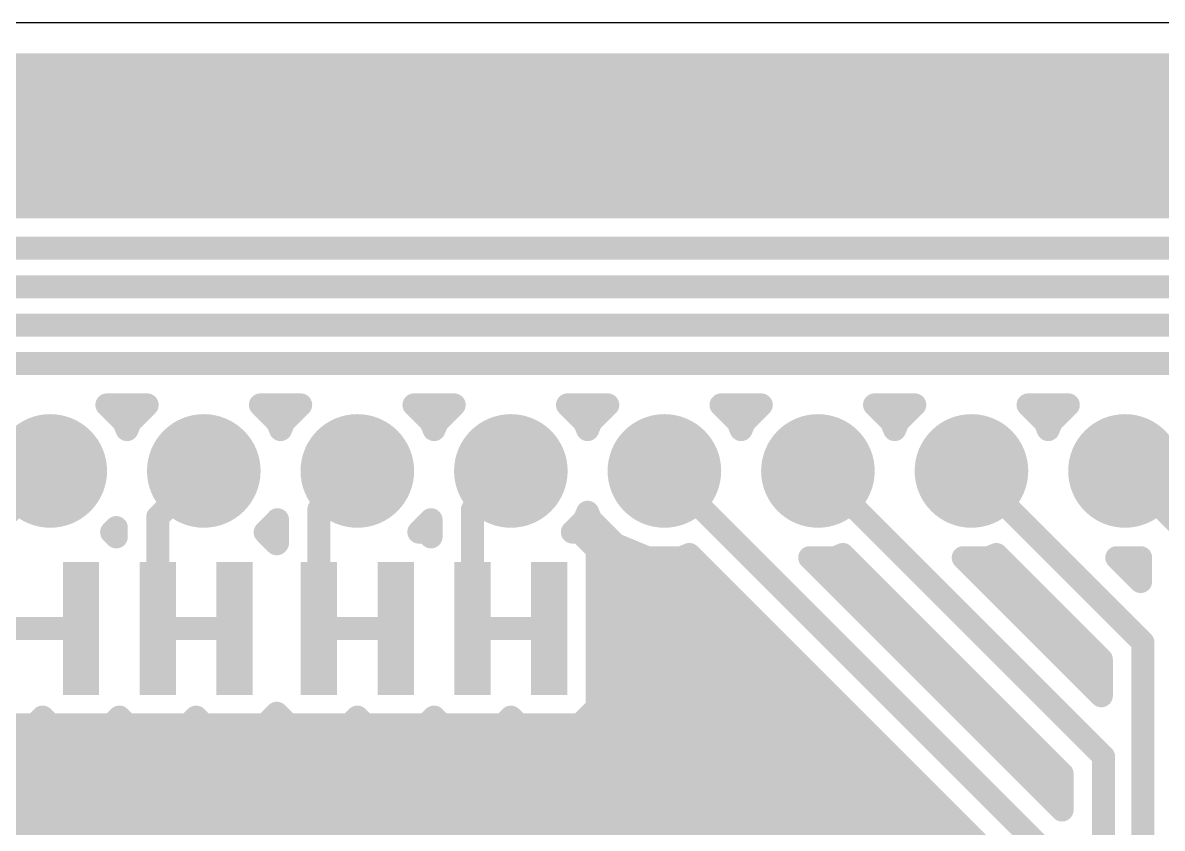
# Model space of a CAD drawing. Extents: x 0 to 60.4, y 0 to 60.5.
# Drawn here: x 10.72 to 29.57, y 47.18 to 60.5 of the extents above; entities that cross this region are included whole.
import ezdxf

# ---------------------------------------------------------------- set-up
doc = ezdxf.new("R2010")
doc.units = 0
for name, color, linetype in [('16', 175, 'CONTINUOUS'), ('17', 82, 'CONTINUOUS'), ('20', 7, 'CONTINUOUS')]:
    doc.layers.add(name, color=color, linetype=linetype)

# ---------------------------------------------------------------- blocks, each defined once
blk = doc.blocks.new('ROUNDP')
at = {"const_width": 0.5}
blk.add_lwpolyline([(0, -0.25, 1), (0, 0.25, 1), (0, -0.25)], format="xyb", dxfattribs=at)
blk = doc.blocks.new('RECT')
blk.add_solid([(-0.5, -0.5), (0.5, -0.5), (-0.5, 0.5), (0.5, 0.5)])

msp = doc.modelspace()

# ---------------------------------------------------------------- linework, layer by layer
at = {"layer": '16', "const_width": 0.381}
for points in [[(0.6985, 59.8015), (59.7335, 59.8015)], [(0.6985, 59.436), (59.7335, 59.436)], [(0.6985, 59.055), (59.7335, 59.055)], [(0.6985, 58.674), (59.7335, 58.674)], [(0.6985, 58.293), (59.7335, 58.293)], [(0.6985, 57.912), (59.7335, 57.912)], [(0.6985, 57.531), (59.7335, 57.531)], [(55.6354, 57.4548), (8.3726, 57.4548)], [(55.499, 56.769), (8.509, 56.769)], [(8.89, 56.134), (55.118, 56.134)], [(9.271, 55.499), (54.737, 55.499)], [(9.652, 54.864), (54.356, 54.864)], [(12.3926, 53.8989), (12.1133, 54.1782)], [(12.1133, 54.1782), (12.7787, 54.1782)], [(12.1895, 54.102), (12.7025, 54.102)], [(12.7787, 54.1782), (12.4994, 53.8989)], [(14.9326, 53.8989), (14.6533, 54.1782)], [(14.6533, 54.1782), (15.3187, 54.1782)], [(14.7295, 54.102), (15.2425, 54.102)], [(15.3187, 54.1782), (15.0394, 53.8989)], [(17.4726, 53.8989), (17.1933, 54.1782)], [(17.1933, 54.1782), (17.8587, 54.1782)], [(17.2695, 54.102), (17.7825, 54.102)], [(17.8587, 54.1782), (17.5794, 53.8989)], [(20.0126, 53.8989), (19.7333, 54.1782)], [(19.7333, 54.1782), (20.3987, 54.1782)], [(19.8095, 54.102), (20.3225, 54.102)], [(20.3987, 54.1782), (20.1194, 53.8989)], [(22.5526, 53.8989), (22.2733, 54.1782)], [(22.2733, 54.1782), (22.9387, 54.1782)], [(22.3495, 54.102), (22.8625, 54.102)], [(22.9387, 54.1782), (22.6594, 53.8989)], [(25.0926, 53.8989), (24.8133, 54.1782)], [(24.8133, 54.1782), (25.4787, 54.1782)], [(24.8895, 54.102), (25.4025, 54.102)], [(25.4787, 54.1782), (25.1994, 53.8989)], [(27.6326, 53.8989), (27.3533, 54.1782)], [(27.3533, 54.1782), (28.0187, 54.1782)], [(27.4295, 54.102), (27.9425, 54.102)], [(28.0187, 54.1782), (27.7394, 53.8989)], [(12.446, 53.77), (12.3926, 53.8989)], [(12.4994, 53.8989), (12.446, 53.77)], [(14.986, 53.77), (14.9326, 53.8989)], [(15.0394, 53.8989), (14.986, 53.77)], [(17.526, 53.77), (17.4726, 53.8989)], [(17.5794, 53.8989), (17.526, 53.77)], [(20.066, 53.77), (20.0126, 53.8989)], [(20.1194, 53.8989), (20.066, 53.77)], [(22.606, 53.77), (22.5526, 53.8989)], [(22.6594, 53.8989), (22.606, 53.77)], [(25.146, 53.77), (25.0926, 53.8989)], [(25.1994, 53.8989), (25.146, 53.77)], [(27.686, 53.77), (27.6326, 53.8989)], [(27.7394, 53.8989), (27.686, 53.77)], [(10.414, 52.324), (11.176, 53.086)], [(12.954, 52.324), (13.716, 53.086)], [(15.621, 52.451), (16.256, 53.086)], [(18.161, 52.451), (18.796, 53.086)], [(27.951, 46.471), (21.336, 53.086)], [(28.601, 48.361), (23.876, 53.086)], [(29.251, 50.251), (26.416, 53.086)], [(29.901, 52.141), (28.956, 53.086)], [(15.621, 50.479), (15.621, 52.451)], [(18.161, 50.479), (18.161, 52.451)], [(12.954, 50.479), (12.954, 52.324)], [(14.7315, 52.072), (14.9326, 52.2731)], [(14.9326, 52.2731), (14.9352, 52.2793)], [(14.9352, 52.2793), (14.9352, 51.8937)], [(17.2738, 52.0743), (17.4726, 52.2731)], [(17.4726, 52.2731), (17.4752, 52.2793)], [(17.4752, 52.2793), (17.4752, 51.9953)], [(19.8138, 52.0743), (20.0126, 52.2731)], [(20.0126, 52.2731), (20.066, 52.402)], [(20.066, 52.402), (20.1194, 52.2731)], [(20.1194, 52.2731), (20.5231, 51.8694)], [(12.1915, 52.072), (12.2682, 52.1487)], [(12.2682, 51.9953), (12.1915, 52.072)], [(12.2682, 52.1487), (12.2682, 51.9953)], [(14.9225, 51.881), (14.7315, 52.072)], [(14.8565, 52.197), (14.9352, 52.197)], [(17.3962, 52.0743), (17.2738, 52.0743)], [(17.4752, 51.9953), (17.3962, 52.0743)], [(17.3965, 52.197), (17.4752, 52.197)], [(19.9362, 52.0743), (19.8138, 52.0743)], [(20.2263, 51.7842), (19.9362, 52.0743)], [(19.9365, 52.197), (20.1955, 52.197)], [(14.9352, 51.8937), (14.9225, 51.881)], [(20.5231, 51.8694), (21.0505, 51.6509)], [(20.1945, 51.816), (20.652, 51.816)], [(20.2263, 49.1738), (20.2263, 51.7842)], [(21.0505, 51.6509), (21.6215, 51.6509)], [(21.6215, 51.6509), (21.7486, 51.7036)], [(21.7486, 51.7036), (27.2652, 46.1869)], [(27.9152, 47.4767), (23.741, 51.6509)], [(23.741, 51.6509), (24.1615, 51.6509)], [(24.1615, 51.6509), (24.2886, 51.7036)], [(24.2886, 51.7036), (27.9152, 48.0769)], [(28.5652, 49.3667), (26.281, 51.6509)], [(26.281, 51.6509), (26.7015, 51.6509)], [(26.7015, 51.6509), (26.8286, 51.7036)], [(26.8286, 51.7036), (28.5652, 49.9669)], [(28.821, 51.6509), (29.2152, 51.6509)], [(29.2152, 51.2567), (28.821, 51.6509)], [(29.2152, 51.6509), (29.2152, 51.2567)], [(20.2263, 51.435), (22.0171, 51.435)], [(23.9569, 51.435), (24.5571, 51.435)], [(26.4969, 51.435), (27.0971, 51.435)], [(29.0369, 51.435), (29.2152, 51.435)], [(20.2263, 51.054), (22.3981, 51.054)], [(24.3379, 51.054), (24.9381, 51.054)], [(26.8779, 51.054), (27.4781, 51.054)], [(20.2263, 50.673), (22.7791, 50.673)], [(24.7189, 50.673), (25.3191, 50.673)], [(27.2589, 50.673), (27.8591, 50.673)], [(10.414, 50.479), (11.684, 50.479)], [(12.954, 50.479), (14.224, 50.479)], [(15.621, 50.479), (16.891, 50.479)], [(18.161, 50.479), (19.431, 50.479)], [(20.2263, 50.292), (23.1601, 50.292)], [(25.0999, 50.292), (25.7001, 50.292)], [(27.6399, 50.292), (28.2401, 50.292)], [(29.251, 34.176), (29.251, 50.251)], [(28.5652, 49.9669), (28.5652, 49.3667)], [(20.2263, 49.911), (23.5411, 49.911)], [(25.4809, 49.911), (26.0811, 49.911)], [(28.0209, 49.911), (28.5652, 49.911)], [(20.2263, 49.53), (23.9221, 49.53)], [(25.8619, 49.53), (26.4621, 49.53)], [(28.4019, 49.53), (28.5652, 49.53)], [(10.9192, 48.8837), (11.049, 49.0135)], [(11.049, 49.0135), (11.1788, 48.8837)], [(12.1892, 48.8837), (12.319, 49.0135)], [(12.319, 49.0135), (12.4488, 48.8837)], [(13.4592, 48.8837), (13.589, 49.0135)], [(13.589, 49.0135), (13.7188, 48.8837)], [(14.7292, 48.8837), (14.9225, 49.077)], [(14.9225, 49.077), (15.1158, 48.8837)], [(16.1262, 48.8837), (16.256, 49.0135)], [(16.256, 49.0135), (16.3858, 48.8837)], [(17.3962, 48.8837), (17.526, 49.0135)], [(17.526, 49.0135), (17.6558, 48.8837)], [(18.6662, 48.8837), (18.796, 49.0135)], [(18.796, 49.0135), (18.9258, 48.8837)], [(19.9362, 48.8837), (20.2263, 49.1738)], [(20.2015, 49.149), (24.3031, 49.149)], [(26.2429, 49.149), (26.8431, 49.149)], [(9.9088, 48.8837), (10.9192, 48.8837)], [(11.1788, 48.8837), (12.1892, 48.8837)], [(12.4488, 48.8837), (13.4592, 48.8837)], [(13.7188, 48.8837), (14.7292, 48.8837)], [(15.1158, 48.8837), (16.1262, 48.8837)], [(16.3858, 48.8837), (17.3962, 48.8837)], [(17.6558, 48.8837), (18.6662, 48.8837)], [(18.9258, 48.8837), (19.9362, 48.8837)], [(7.2898, 48.768), (24.6841, 48.768)], [(26.6239, 48.768), (27.2241, 48.768)], [(7.2898, 48.387), (25.0651, 48.387)], [(27.0049, 48.387), (27.6051, 48.387)], [(28.601, 34.176), (28.601, 48.361)], [(27.9152, 48.0769), (27.9152, 47.4767)], [(7.2898, 48.006), (25.4461, 48.006)], [(27.3859, 48.006), (27.9152, 48.006)], [(7.2898, 47.625), (25.8271, 47.625)], [(27.7669, 47.625), (27.9152, 47.625)], [(7.2898, 47.244), (26.2081, 47.244)]]:
    msp.add_lwpolyline(points, dxfattribs=at)
at = {"layer": '16', "const_width": 0.1905}
for points in [[(12.1807, 54.2456, 1), (12.046, 54.1108)], [(12.1133, 54.2735, 1), (12.1133, 54.083)], [(12.1895, 54.1973, 1), (12.1895, 54.0068)], [(12.7025, 54.0068, 1), (12.7025, 54.1973)], [(12.846, 54.1108, 1), (12.7113, 54.2456)], [(12.7787, 54.083, 1), (12.7787, 54.2735)], [(14.7207, 54.2456, 1), (14.586, 54.1108)], [(14.6533, 54.2735, 1), (14.6533, 54.083)], [(14.7295, 54.1973, 1), (14.7295, 54.0068)], [(15.2425, 54.0068, 1), (15.2425, 54.1973)], [(15.386, 54.1108, 1), (15.2513, 54.2456)], [(15.3187, 54.083, 1), (15.3187, 54.2735)], [(17.2607, 54.2456, 1), (17.126, 54.1108)], [(17.1933, 54.2735, 1), (17.1933, 54.083)], [(17.2695, 54.1973, 1), (17.2695, 54.0068)], [(17.7825, 54.0068, 1), (17.7825, 54.1973)], [(17.926, 54.1108, 1), (17.7913, 54.2456)], [(17.8587, 54.083, 1), (17.8587, 54.2735)], [(19.8007, 54.2456, 1), (19.666, 54.1108)], [(19.7333, 54.2735, 1), (19.7333, 54.083)], [(19.8095, 54.1973, 1), (19.8095, 54.0068)], [(20.3225, 54.0068, 1), (20.3225, 54.1973)], [(20.466, 54.1108, 1), (20.3313, 54.2456)], [(20.3987, 54.083, 1), (20.3987, 54.2735)], [(22.3407, 54.2456, 1), (22.206, 54.1108)], [(22.2733, 54.2735, 1), (22.2733, 54.083)], [(22.3495, 54.1973, 1), (22.3495, 54.0068)], [(22.8625, 54.0068, 1), (22.8625, 54.1973)], [(23.006, 54.1108, 1), (22.8713, 54.2456)], [(22.9387, 54.083, 1), (22.9387, 54.2735)], [(24.8807, 54.2456, 1), (24.746, 54.1108)], [(24.8133, 54.2735, 1), (24.8133, 54.083)], [(24.8895, 54.1973, 1), (24.8895, 54.0068)], [(25.4025, 54.0068, 1), (25.4025, 54.1973)], [(25.546, 54.1108, 1), (25.4113, 54.2456)], [(25.4787, 54.083, 1), (25.4787, 54.2735)], [(27.4207, 54.2456, 1), (27.286, 54.1108)], [(27.3533, 54.2735, 1), (27.3533, 54.083)], [(27.4295, 54.1973, 1), (27.4295, 54.0068)], [(27.9425, 54.0068, 1), (27.9425, 54.1973)], [(28.086, 54.1108, 1), (27.9513, 54.2456)], [(28.0187, 54.083, 1), (28.0187, 54.2735)], [(12.4806, 53.9354, 1), (12.3046, 53.8625)], [(12.3253, 53.8316, 1), (12.46, 53.9663)], [(12.432, 53.9663, 1), (12.5667, 53.8316)], [(12.5874, 53.8625, 1), (12.4114, 53.9354)], [(15.0206, 53.9354, 1), (14.8446, 53.8625)], [(14.8653, 53.8316, 1), (15, 53.9663)], [(14.972, 53.9663, 1), (15.1067, 53.8316)], [(15.1274, 53.8625, 1), (14.9514, 53.9354)], [(17.5606, 53.9354, 1), (17.3846, 53.8625)], [(17.4053, 53.8316, 1), (17.54, 53.9663)], [(17.512, 53.9663, 1), (17.6467, 53.8316)], [(17.6674, 53.8625, 1), (17.4914, 53.9354)], [(20.1006, 53.9354, 1), (19.9246, 53.8625)], [(19.9453, 53.8316, 1), (20.08, 53.9663)], [(20.052, 53.9663, 1), (20.1867, 53.8316)], [(20.2074, 53.8625, 1), (20.0314, 53.9354)], [(22.6406, 53.9354, 1), (22.4646, 53.8625)], [(22.4853, 53.8316, 1), (22.62, 53.9663)], [(22.592, 53.9663, 1), (22.7267, 53.8316)], [(22.7474, 53.8625, 1), (22.5714, 53.9354)], [(25.1806, 53.9354, 1), (25.0046, 53.8625)], [(25.0253, 53.8316, 1), (25.16, 53.9663)], [(25.132, 53.9663, 1), (25.2667, 53.8316)], [(25.2874, 53.8625, 1), (25.1114, 53.9354)], [(27.7206, 53.9354, 1), (27.5446, 53.8625)], [(27.5653, 53.8316, 1), (27.7, 53.9663)], [(27.672, 53.9663, 1), (27.8067, 53.8316)], [(27.8274, 53.8625, 1), (27.6514, 53.9354)], [(12.358, 53.8065, 1), (12.534, 53.7336)], [(12.358, 53.7336, 1), (12.534, 53.8065)], [(14.898, 53.8065, 1), (15.074, 53.7336)], [(14.898, 53.7336, 1), (15.074, 53.8065)], [(17.438, 53.8065, 1), (17.614, 53.7336)], [(17.438, 53.7336, 1), (17.614, 53.8065)], [(19.978, 53.8065, 1), (20.154, 53.7336)], [(19.978, 53.7336, 1), (20.154, 53.8065)], [(22.518, 53.8065, 1), (22.694, 53.7336)], [(22.518, 53.7336, 1), (22.694, 53.8065)], [(25.058, 53.8065, 1), (25.234, 53.7336)], [(25.058, 53.7336, 1), (25.234, 53.8065)], [(27.598, 53.8065, 1), (27.774, 53.7336)], [(27.598, 53.7336, 1), (27.774, 53.8065)], [(11.2434, 53.0186, 1), (11.1086, 53.1534)], [(13.7834, 53.0186, 1), (13.6486, 53.1534)], [(16.3234, 53.0186, 1), (16.1886, 53.1534)], [(18.8634, 53.0186, 1), (18.7286, 53.1534)], [(21.4034, 53.1534, 1), (21.2686, 53.0186)], [(23.9434, 53.1534, 1), (23.8086, 53.0186)], [(26.4834, 53.1534, 1), (26.3486, 53.0186)], [(29.0234, 53.1534, 1), (28.8886, 53.0186)], [(15.5536, 52.5184, 1), (15.6884, 52.3836)], [(15.7163, 52.451, 1), (15.5258, 52.451)], [(18.0936, 52.5184, 1), (18.2284, 52.3836)], [(18.2563, 52.451, 1), (18.0658, 52.451)], [(12.8866, 52.3914, 1), (13.0214, 52.2566)], [(13.0493, 52.324, 1), (12.8588, 52.324)], [(15.0305, 52.2793, 1), (14.8399, 52.2793)], [(15.0232, 52.2429, 1), (14.8472, 52.3158)], [(15, 52.2057, 1), (14.8653, 52.3404)], [(17.5705, 52.2793, 1), (17.38, 52.2793)], [(17.5632, 52.2429, 1), (17.3872, 52.3157)], [(17.54, 52.2057, 1), (17.4053, 52.3404)], [(20.08, 52.2057, 1), (19.9453, 52.3404)], [(20.154, 52.4384, 1), (19.978, 52.3655)], [(20.154, 52.3655, 1), (19.978, 52.4384)], [(20.1867, 52.3404, 1), (20.052, 52.2057)], [(12.2588, 52.1393, 1), (12.1241, 52.0046)], [(12.1241, 52.1393, 1), (12.2588, 52.0046)], [(12.3635, 52.1487, 1), (12.173, 52.1487)], [(12.3356, 52.0813, 1), (12.2008, 52.216)], [(14.7988, 52.1393, 1), (14.6641, 52.0046)], [(14.6641, 52.1393, 1), (14.7988, 52.0046)], [(14.8565, 52.2923, 1), (14.8565, 52.1018)], [(14.8446, 52.3095, 1), (15.0206, 52.2367)], [(14.9352, 52.1018, 1), (14.9352, 52.2923)], [(17.2738, 52.1695, 1), (17.2738, 51.979)], [(17.2065, 52.1416, 1), (17.3412, 52.0069)], [(17.4635, 52.1416, 1), (17.3288, 52.0069)], [(17.3965, 52.2923, 1), (17.3965, 52.1018)], [(17.3846, 52.3095, 1), (17.5606, 52.2367)], [(17.3962, 51.979, 1), (17.3962, 52.1695)], [(17.4752, 52.1018, 1), (17.4752, 52.2923)], [(19.8138, 52.1695, 1), (19.8138, 51.979)], [(19.7465, 52.1416, 1), (19.8812, 52.0069)], [(20.0035, 52.1416, 1), (19.8688, 52.0069)], [(19.9365, 52.2923, 1), (19.9365, 52.1018)], [(19.9246, 52.3095, 1), (20.1006, 52.2366)], [(19.9362, 51.979, 1), (19.9362, 52.1695)], [(20.0314, 52.2366, 1), (20.2074, 52.3095)], [(20.1955, 52.1018, 1), (20.1955, 52.2923)], [(12.173, 51.9953, 1), (12.3635, 51.9953)], [(12.2008, 51.9279, 1), (12.3356, 52.0626)], [(14.8551, 51.9483, 1), (14.9899, 51.8136)], [(14.8551, 51.8136, 1), (14.9899, 51.9483)], [(15.0026, 51.8263, 1), (14.8678, 51.961)], [(17.38, 51.9953, 1), (17.5705, 51.9953)], [(17.4078, 51.9279, 1), (17.5426, 52.0626)], [(20.5595, 51.9574, 1), (20.4866, 51.7814)], [(20.4557, 51.802, 1), (20.5904, 51.9367)], [(14.8399, 51.8937, 1), (15.0305, 51.8937)], [(20.1945, 51.9113, 1), (20.1945, 51.7208)], [(20.3215, 51.7842, 1), (20.131, 51.7842)], [(20.1589, 51.7168, 1), (20.2936, 51.8515)], [(20.652, 51.7208, 1), (20.652, 51.9113)], [(21.0505, 51.7462, 1), (21.0505, 51.5556)], [(21.6215, 51.5556, 1), (21.6215, 51.7462)], [(21.8159, 51.7709, 1), (21.6812, 51.6362)], [(21.785, 51.6156, 1), (21.7121, 51.7916)], [(23.741, 51.7462, 1), (23.741, 51.5556)], [(23.8083, 51.7183, 1), (23.6736, 51.5835)], [(24.1615, 51.5556, 1), (24.1615, 51.7462)], [(24.3559, 51.7709, 1), (24.2212, 51.6362)], [(24.325, 51.6156, 1), (24.2521, 51.7916)], [(26.281, 51.7462, 1), (26.281, 51.5556)], [(26.3483, 51.7183, 1), (26.2136, 51.5835)], [(26.7015, 51.5556, 1), (26.7015, 51.7462)], [(26.8959, 51.7709, 1), (26.7612, 51.6362)], [(26.865, 51.6156, 1), (26.7921, 51.7916)], [(28.821, 51.7462, 1), (28.821, 51.5556)], [(28.8883, 51.7183, 1), (28.7536, 51.5835)], [(29.3105, 51.6509, 1), (29.12, 51.6509)], [(29.2152, 51.5556, 1), (29.2152, 51.7462)], [(21.0141, 51.5629, 1), (21.087, 51.7389)], [(21.585, 51.7389, 1), (21.6579, 51.5629)], [(24.125, 51.7389, 1), (24.1979, 51.5629)], [(26.665, 51.7389, 1), (26.7379, 51.5629)], [(20.2263, 51.5303, 1), (20.2263, 51.3398)], [(22.0171, 51.3398, 1), (22.0171, 51.5303)], [(23.9569, 51.5303, 1), (23.9569, 51.3398)], [(24.5571, 51.3398, 1), (24.5571, 51.5303)], [(26.4969, 51.5303, 1), (26.4969, 51.3398)], [(27.0971, 51.3398, 1), (27.0971, 51.5303)], [(29.0369, 51.5303, 1), (29.0369, 51.3398)], [(29.2152, 51.3398, 1), (29.2152, 51.5303)], [(29.12, 51.2567, 1), (29.3105, 51.2567)], [(29.1478, 51.1893, 1), (29.2826, 51.324)], [(20.2263, 51.1493, 1), (20.2263, 50.9588)], [(22.3981, 50.9588, 1), (22.3981, 51.1493)], [(24.3379, 51.1493, 1), (24.3379, 50.9588)], [(24.9381, 50.9588, 1), (24.9381, 51.1493)], [(26.8779, 51.1493, 1), (26.8779, 50.9588)], [(27.4781, 50.9588, 1), (27.4781, 51.1493)], [(20.2263, 50.7683, 1), (20.2263, 50.5778)], [(22.7791, 50.5778, 1), (22.7791, 50.7683)], [(24.7189, 50.7683, 1), (24.7189, 50.5778)], [(25.3191, 50.5778, 1), (25.3191, 50.7683)], [(27.2589, 50.7683, 1), (27.2589, 50.5778)], [(27.8591, 50.5778, 1), (27.8591, 50.7683)], [(11.684, 50.3837, 1), (11.684, 50.5742)], [(12.954, 50.5742, 1), (12.954, 50.3837)], [(12.8588, 50.479, 1), (13.0493, 50.479)], [(14.224, 50.3837, 1), (14.224, 50.5742)], [(15.621, 50.5742, 1), (15.621, 50.3837)], [(15.5258, 50.479, 1), (15.7163, 50.479)], [(16.891, 50.3837, 1), (16.891, 50.5742)], [(18.161, 50.5742, 1), (18.161, 50.3837)], [(18.0658, 50.479, 1), (18.2563, 50.479)], [(19.431, 50.3837, 1), (19.431, 50.5742)], [(20.2263, 50.3873, 1), (20.2263, 50.1968)], [(23.1601, 50.1968, 1), (23.1601, 50.3873)], [(25.0999, 50.3873, 1), (25.0999, 50.1968)], [(25.7001, 50.1968, 1), (25.7001, 50.3873)], [(27.6399, 50.3873, 1), (27.6399, 50.1968)], [(28.2401, 50.1968, 1), (28.2401, 50.3873)], [(29.3463, 50.251, 1), (29.1558, 50.251)], [(29.1836, 50.1836, 1), (29.3184, 50.3184)], [(28.6605, 49.9669, 1), (28.47, 49.9669)], [(20.2263, 50.0063, 1), (20.2263, 49.8158)], [(23.5411, 49.8158, 1), (23.5411, 50.0063)], [(25.4809, 50.0063, 1), (25.4809, 49.8158)], [(26.0811, 49.8158, 1), (26.0811, 50.0063)], [(28.0209, 50.0063, 1), (28.0209, 49.8158)], [(28.4978, 49.8996, 1), (28.6326, 50.0343)], [(28.5652, 49.8158, 1), (28.5652, 50.0063)], [(20.2263, 49.6253, 1), (20.2263, 49.4348)], [(23.9221, 49.4348, 1), (23.9221, 49.6253)], [(25.8619, 49.6253, 1), (25.8619, 49.4348)], [(26.4621, 49.4348, 1), (26.4621, 49.6253)], [(28.4019, 49.6253, 1), (28.4019, 49.4348)], [(28.5652, 49.4348, 1), (28.5652, 49.6253)], [(28.47, 49.3667, 1), (28.6605, 49.3667)], [(28.4978, 49.2993, 1), (28.6326, 49.434)], [(11.1164, 49.0809, 1), (10.9816, 48.9462)], [(11.1164, 48.9462, 1), (10.9816, 49.0809)], [(12.3864, 49.0809, 1), (12.2516, 48.9462)], [(12.3864, 48.9462, 1), (12.2516, 49.0809)], [(13.6563, 49.0809, 1), (13.5216, 48.9462)], [(13.6563, 48.9462, 1), (13.5216, 49.0809)], [(14.9899, 49.1444, 1), (14.8551, 49.0097)], [(14.9899, 49.0097, 1), (14.8551, 49.1444)], [(16.3234, 49.0809, 1), (16.1886, 48.9462)], [(16.3234, 48.9462, 1), (16.1886, 49.0809)], [(17.5934, 49.0809, 1), (17.4586, 48.9462)], [(17.5934, 48.9462, 1), (17.4586, 49.0809)], [(18.8633, 49.0809, 1), (18.7286, 48.9462)], [(18.8633, 48.9462, 1), (18.7286, 49.0809)], [(20.2015, 49.2443, 1), (20.2015, 49.0538)], [(20.131, 49.1738, 1), (20.3215, 49.1738)], [(20.2936, 49.1065, 1), (20.1589, 49.2412)], [(24.3031, 49.0538, 1), (24.3031, 49.2443)], [(26.2429, 49.2443, 1), (26.2429, 49.0538)], [(26.8431, 49.0538, 1), (26.8431, 49.2443)], [(10.8518, 48.9511, 1), (10.9865, 48.8163)], [(10.9192, 48.7885, 1), (10.9192, 48.979)], [(11.1788, 48.979, 1), (11.1788, 48.7885)], [(11.1115, 48.8163, 1), (11.2462, 48.9511)], [(12.1218, 48.9511, 1), (12.2565, 48.8163)], [(12.1892, 48.7885, 1), (12.1892, 48.979)], [(12.4488, 48.979, 1), (12.4488, 48.7885)], [(12.3815, 48.8163, 1), (12.5162, 48.9511)], [(13.3918, 48.9511, 1), (13.5265, 48.8163)], [(13.4592, 48.7885, 1), (13.4592, 48.979)], [(13.7188, 48.979, 1), (13.7188, 48.7885)], [(13.6515, 48.8163, 1), (13.7862, 48.9511)], [(14.6618, 48.9511, 1), (14.7965, 48.8163)], [(14.7292, 48.7885, 1), (14.7292, 48.979)], [(15.1158, 48.979, 1), (15.1158, 48.7885)], [(15.0485, 48.8163, 1), (15.1832, 48.9511)], [(16.0588, 48.9511, 1), (16.1935, 48.8163)], [(16.1262, 48.7885, 1), (16.1262, 48.979)], [(16.3858, 48.979, 1), (16.3858, 48.7885)], [(16.3185, 48.8163, 1), (16.4532, 48.9511)], [(17.3288, 48.9511, 1), (17.4635, 48.8163)], [(17.3962, 48.7885, 1), (17.3962, 48.979)], [(17.6558, 48.979, 1), (17.6558, 48.7885)], [(17.5885, 48.8163, 1), (17.7232, 48.9511)], [(18.5988, 48.9511, 1), (18.7335, 48.8163)], [(18.6662, 48.7885, 1), (18.6662, 48.979)], [(18.9258, 48.979, 1), (18.9258, 48.7885)], [(18.8585, 48.8163, 1), (18.9932, 48.9511)], [(19.8688, 48.9511, 1), (20.0035, 48.8163)], [(19.9362, 48.7885, 1), (19.9362, 48.979)], [(24.6841, 48.6728, 1), (24.6841, 48.8633)], [(26.6239, 48.8633, 1), (26.6239, 48.6728)], [(27.2241, 48.6728, 1), (27.2241, 48.8633)], [(25.0651, 48.2918, 1), (25.0651, 48.4823)], [(27.0049, 48.4823, 1), (27.0049, 48.2918)], [(27.6051, 48.2918, 1), (27.6051, 48.4823)], [(28.6963, 48.361, 1), (28.5058, 48.361)], [(28.5336, 48.2936, 1), (28.6684, 48.4284)], [(28.0105, 48.0769, 1), (27.82, 48.0769)], [(25.4461, 47.9108, 1), (25.4461, 48.1013)], [(27.3859, 48.1013, 1), (27.3859, 47.9108)], [(27.8478, 48.0096, 1), (27.9826, 48.1443)], [(27.9152, 47.9108, 1), (27.9152, 48.1013)], [(25.8271, 47.5297, 1), (25.8271, 47.7203)], [(27.7669, 47.7203, 1), (27.7669, 47.5297)], [(27.9152, 47.5297, 1), (27.9152, 47.7203)], [(27.82, 47.4767, 1), (28.0105, 47.4767)], [(27.8478, 47.4093, 1), (27.9826, 47.544)], [(26.2081, 47.1487, 1), (26.2081, 47.3392)]]:
    msp.add_lwpolyline(points, format="xyb", dxfattribs=at)
at = {"layer": '20'}
msp.add_line((60.432, 60.5), (0, 60.5), dxfattribs=at)

# ---------------------------------------------------------------- block references
at = {"layer": '16', "xscale": 0.6, "yscale": 2.2, "rotation": 180}
for p in [(11.684, 50.479), (12.954, 50.479), (14.224, 50.479), (15.621, 50.479), (16.891, 50.479), (18.161, 50.479), (19.431, 50.479)]:
    msp.add_blockref('RECT', p, dxfattribs=at)
at = {"layer": '17', "xscale": 1.8796, "yscale": 1.8796, "rotation": 180}
for p in [(11.176, 53.086), (13.716, 53.086), (16.256, 53.086), (18.796, 53.086), (21.336, 53.086), (23.876, 53.086), (26.416, 53.086), (28.956, 53.086)]:
    msp.add_blockref('ROUNDP', p, dxfattribs=at)

doc.saveas('drawing.dxf')
